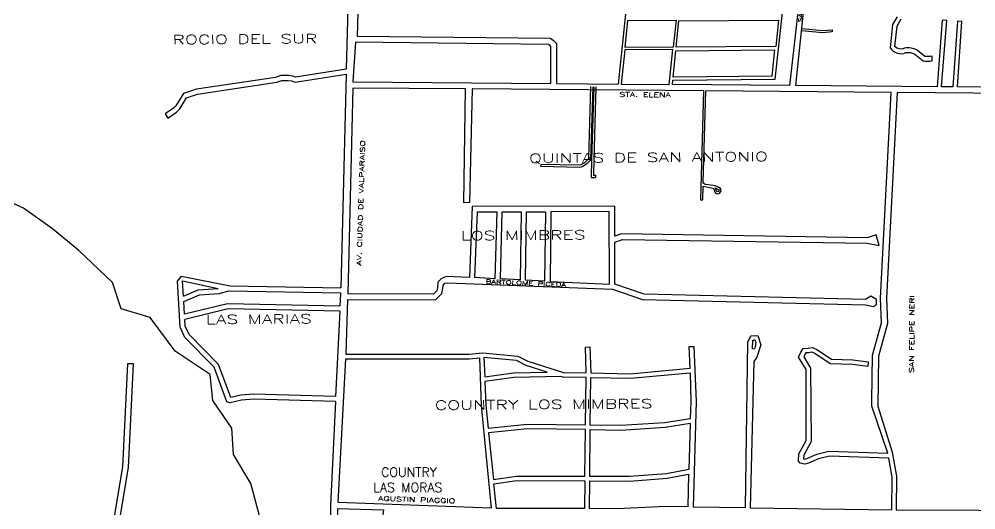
# Model space of a CAD drawing. Header units: millimetres. Extents: x 4374322 to 4409026, y 6503580 to 6534206.
# Drawn here: x 4386509 to 4388599, y 6515614 to 6516685 of the extents above; entities that cross this region are included whole.
import ezdxf

# ---------------------------------------------------------------- set-up
doc = ezdxf.new("R2010")
doc.units = ezdxf.units.MM
for name, color, linetype in [('LINEA CALLE', 252, 'Continuous'), ('NOMBRE BARRIO', 8, 'Continuous'), ('NOMBRE CALLE', 252, 'Continuous')]:
    doc.layers.add(name, color=color, linetype=linetype)
doc.styles.add('ROMANS', font='romans')

msp = doc.modelspace()

# ---------------------------------------------------------------- linework, layer by layer
at = {"layer": 'LINEA CALLE', "transparency": 33554687}
msp.add_line((4387648.5, 6516367.8), (4387648.4, 6516362.8), dxfattribs=at)
for points in [[(4387781.7, 6517178), (4387781.5, 6516959.8), (4387963.7, 6516962), (4387969.7, 6516924.1), (4387966.9, 6516898.4), (4387829.7, 6516898), (4387829.2, 6516892.8), (4387913, 6516893.1), (4387905.9, 6516825.4), (4387822.1, 6516825.4), (4387820.3, 6516808.2), (4387845.7, 6516808.4), (4387817.7, 6516543.1)], [(4387683.5, 6516544.2), (4387683.9, 6516630.6), (4387677.4, 6516637.2), (4387669.2, 6516642.5), (4387248.3, 6516647), (4387255, 6516882.6)], [(4387228.3, 6516763), (4387223.6, 6516575.8), (4387113.1, 6516558.3), (4387106.7, 6516560.7), (4387097.8, 6516562), (4387081.1, 6516562), (4387069.3, 6516557.7), (4386896.4, 6516531.7), (4386867.8, 6516522.2), (4386851.3, 6516495.9), (4386845.9, 6516490.5), (4386827.8, 6516478.1), (4386834, 6516469), (4386853, 6516482), (4386860, 6516489), (4386875, 6516513), (4386899, 6516521), (4387072, 6516547), (4387083, 6516551), (4387097, 6516551), (4387104, 6516550), (4387112, 6516547), (4387223.3, 6516564.6), (4387211.6, 6516098.1)], [(4389014.3, 6516532.6), (4388558.8, 6516536.8), (4388568.9, 6516679.9), (4388558.9, 6516680.6), (4388548.8, 6516536.9), (4388524.5, 6516537.1), (4388535.8, 6516681.8), (4388525.8, 6516682.5), (4388514.4, 6516537.2), (4388205.6, 6516540), (4388224.3, 6516714.2)], [(4387950.4, 6516681.2), (4388168.1, 6516682.7), (4388162.1, 6516625.4), (4387944.7, 6516623.4), (4387950.4, 6516681.2)], [(4388218.9, 6516664.2), (4388264.7, 6516660.2), (4388285.1, 6516661.8), (4388285.4, 6516656.8), (4388264.7, 6516655.2), (4388218.4, 6516659.3)], [(4387244.1, 6516634.4), (4387238.3, 6516548.2)], [(4387670.5, 6516544.4), (4387670.9, 6516625.3), (4387669.1, 6516627), (4387665.3, 6516629.6), (4387244.1, 6516634.4)], [(4387929.3, 6516542.1), (4387937.4, 6516618.7), (4387832.4, 6516617.9), (4387824.5, 6516543)], [(4387943.5, 6516615.7), (4388159.3, 6516617.7), (4388153.3, 6516560.4), (4387937.8, 6516557.9), (4387943.5, 6516615.7)], [(4387238.3, 6516548.2), (4387670.5, 6516544.4)], [(4387223, 6515953.2), (4387491.9, 6515953.3), (4387521.3, 6515956.5), (4387598.6, 6515949.1), (4387620.7, 6515937.9), (4387700.2, 6515912.4), (4387747.8, 6515913.1), (4387746.1, 6515968.8), (4387756.1, 6515969.1), (4387757.8, 6515912.4), (4387844.1, 6515910.7), (4387974.9, 6515923), (4387972.9, 6515970), (4387982.8, 6515970.4), (4387988.2, 6515850.1), (4387981.7, 6515620), (4388095.6, 6515618.4), (4388101.3, 6515979.5), (4388107.8, 6515993.7), (4388123.2, 6515994.3), (4388129.1, 6515973.6), (4388120.5, 6515947), (4388113.9, 6515937.2), (4388105.8, 6515618.2), (4388415.7, 6515613.8), (4388416.2, 6515685), (4388409.4, 6515726.6), (4388279.5, 6515730.8), (4388255.1, 6515724.6), (4388233.6, 6515715.3), (4388225.9, 6515713.4), (4388215.2, 6515715.3), (4388211.6, 6515719.8), (4388212.6, 6515735.9), (4388228.3, 6515765.2), (4388228.2, 6515919.7), (4388212.1, 6515947), (4388216.9, 6515957.5), (4388222.3, 6515965.7), (4388232.8, 6515966.5), (4388242.4, 6515968), (4388252.1, 6515963.4), (4388283.9, 6515942.4), (4388330.2, 6515940.7), (4388364.2, 6515936.7), (4388363, 6515926.7), (4388329.4, 6515930.8), (4388280.7, 6515932.5), (4388247.2, 6515954.7), (4388240.9, 6515957.6), (4388233.9, 6515956.6), (4388228, 6515956.1), (4388225.7, 6515952.6), (4388223.3, 6515947.6), (4388238.2, 6515922.5), (4388239.1, 6515762.6), (4388223.2, 6515732.8), (4388222.7, 6515724.9), (4388225.6, 6515724.4), (4388230.2, 6515725.5), (4388251.6, 6515734.8), (4388278.3, 6515741.6), (4388407, 6515737.4), (4388372, 6515839.8), (4388372.1, 6515852.4), (4388373.4, 6515950.9), (4388393.2, 6516022.1), (4388390.7, 6516075.9), (4388414.3, 6516524.8), (4388009.3, 6516528.4)], [(4387238.3, 6516533.8), (4387227.1, 6516084.9)], [(4388004.3, 6516528.4), (4387499.9, 6516532.9), (4387498.7, 6516532.9), (4387493.2, 6516284.3), (4387480.2, 6516283.9), (4387484.5, 6516532.9), (4387238.3, 6516533.8)], [(4387683.5, 6516544.2), (4387817.7, 6516543.1)], [(4387764.3, 6516537.3), (4387759.6, 6516378.6), (4387758.4, 6516339.4), (4387768.4, 6516339.4)], [(4387769.3, 6516537.1), (4387764.6, 6516378.5), (4387763.6, 6516344.4), (4387768.4, 6516344.4)], [(4387824.5, 6516543), (4387929.3, 6516542.1)], [(4389009.9, 6516519.6), (4388427.3, 6516524.7), (4388403.7, 6516075.9), (4388406.3, 6516020.7), (4388386.4, 6515949), (4388384.9, 6515839.8), (4388416.2, 6515739.1), (4388425.9, 6515687.3), (4388425.4, 6515613.7), (4388963.8, 6515611.1)], [(4387034.4, 6515600.8), (4387015.3, 6515670.7), (4386977.1, 6515734.4), (4386973.9, 6515791.6), (4386932.5, 6515852.1), (4386926.1, 6515909.3), (4386849.7, 6515960.2), (4386795.6, 6516033.4), (4386731.9, 6516052.5), (4386712.8, 6516109.7), (4386639.5, 6516179.7), (4386582.2, 6516227.4), (4386518.5, 6516272), (4386477.1, 6516291.1), (4386446.8, 6516342.7), (4386423.7, 6516370.2), (4386410.5, 6516398.7), (4386397.3, 6516404.2)], [(4387768.4, 6516344.4), (4387768.4, 6516339.4)], [(4387226.7, 6516072.9), (4387419, 6516072), (4387432.7, 6516085.7), (4387434.7, 6516097.3), (4387435.3, 6516103), (4387438.8, 6516108.4), (4387445.5, 6516109.1), (4387445.5, 6516109.1), (4387805.5, 6516095), (4387805.5, 6516095), (4387870.7, 6516073.1), (4388358, 6516061.1), (4388375.8, 6516057.4), (4388382, 6516062.2), (4388382, 6516072.6), (4388369.6, 6516080.2), (4388358.3, 6516073.1), (4387874.5, 6516084.5), (4387810.6, 6516106), (4387810.4, 6516197.8), (4387827, 6516204), (4388361.7, 6516195.4), (4388387.7, 6516190.8), (4388381.4, 6516213.8), (4388361.9, 6516207.4), (4387824.9, 6516216.1), (4387810.8, 6516210.8), (4387810.3, 6516276.8), (4387498.5, 6516275.7), (4387492.7, 6516120.9), (4387442.9, 6516122.7), (4387432.1, 6516118.7), (4387424, 6516110.4), (4387422.8, 6516098.9), (4387421.5, 6516091.5), (4387414.1, 6516084.1), (4387227.1, 6516084.9)], [(4386855, 6516113), (4386864, 6516124)], [(4387199.9, 6515850.1), (4387022, 6515855), (4386995, 6515853), (4386970, 6515847), (4386963, 6515849), (4386935, 6515925), (4386871, 6515990), (4386861, 6516012), (4386855, 6516113)], [(4386864, 6516124), (4386970.3, 6516102.9)], [(4386868, 6516079.8), (4386866, 6516113.7)], [(4386866, 6516113.7), (4386944.1, 6516096.9)], [(4386868, 6516079.8), (4386900.4, 6516093.8), (4386944.1, 6516096.9), (4386944.1, 6516096.9)], [(4386868.7, 6516068.2), (4386903, 6516083), (4386946, 6516086), (4386967, 6516092), (4387211.3, 6516087.1)], [(4386970.3, 6516102.9), (4387211.6, 6516098.1)], [(4387211.3, 6516087.1), (4387211.3, 6516085)], [(4386870.3, 6516040.4), (4386868.7, 6516068.2)], [(4387211.3, 6516085), (4387210, 6516058.2)], [(4387226.7, 6516072.9), (4387223, 6515953.2)], [(4387209.4, 6516047.2), (4387200.5, 6515861.1)], [(4387200.5, 6515861.1), (4387021.7, 6515866), (4386993.3, 6515863.9), (4386971.2, 6515858.6), (4386944.5, 6515931), (4386880.2, 6515996.3), (4386871.9, 6516014.7), (4386871, 6516029.2)], [(4388111.5, 6515964.7), (4388112.1, 6515983), (4388115.8, 6515985.2), (4388118.7, 6515979.9), (4388117.4, 6515969), (4388114.6, 6515964.5), (4388111.5, 6515964.7)], [(4387662.7, 6515913.9), (4387616.9, 6515928.6), (4387595.7, 6515939.3), (4387524.5, 6515946.1), (4387526.1, 6515903.8), (4387589, 6515912.7), (4387662.7, 6515913.9)], [(4386725, 6515571), (4386748, 6515706), (4386759, 6515932), (4386746, 6515932.6), (4386735.1, 6515707.4), (4386712.1, 6515572.8)], [(4387975.1, 6515812.5), (4387919.4, 6515803.7), (4387823.3, 6515797.8), (4387756.9, 6515798.7), (4387758.1, 6515902.4), (4387844.5, 6515900.7), (4387975.4, 6515913), (4387976.2, 6515850.4)], [(4387199.9, 6515850.1), (4387189, 6515624), (4387188.1, 6515267.3)], [(4387976.2, 6515850.4), (4387975.1, 6515812.5)], [(4387974.8, 6515802.3), (4387972, 6515701.4), (4387923.6, 6515692.5), (4387842.6, 6515686.3), (4387755.6, 6515686.6), (4387756.8, 6515788.7), (4387823.5, 6515787.8), (4387920.5, 6515793.8), (4387974.9, 6515802.9)], [(4387969.7, 6515620.2), (4387921.2, 6515620.8), (4387815.8, 6515615.9), (4387754.8, 6515616.1), (4387755.5, 6515676.6), (4387842.9, 6515676.2), (4387924.9, 6515682.6), (4387971.7, 6515691.2), (4387969.7, 6515620.2)], [(4387203.9, 6515263.5), (4387205.6, 6515616.5), (4387205.6, 6515616.5), (4387305.2, 6515613.5), (4387301.4, 6515588.6)]]:
    msp.add_lwpolyline(points, dxfattribs=at)
for points in [[(4387936.3, 6516542), (4387937.2, 6516551.4), (4388161, 6516554), (4388181.9, 6516746.7), (4388188.5, 6516807.2), (4388221.7, 6516803), (4388192.4, 6516539.8)], [(4387938, 6516623.8), (4387833, 6516623), (4387839.2, 6516681.8), (4387944.2, 6516682.5)], [(4387510.1, 6516263.8), (4387552.3, 6516263.9), (4387548.5, 6516118.2), (4387504.7, 6516120.5)], [(4387560.4, 6516117.6), (4387564.3, 6516263.9), (4387605.8, 6516264.1), (4387603.4, 6516115.5)], [(4387617.8, 6516264.1), (4387658.8, 6516264.3), (4387656.9, 6516112.9), (4387615.3, 6516114.9)], [(4387668.9, 6516112.3), (4387798.8, 6516106), (4387798.4, 6516264.7), (4387670.8, 6516264.3)], [(4387206.1, 6515629.3), (4387222.7, 6515943.3), (4387492.5, 6515943.3), (4387514.6, 6515945.7), (4387518.5, 6515841.5), (4387540.6, 6515617.5)], [(4387533.6, 6515791.8), (4387619.2, 6515800.6), (4387746.5, 6515798.8), (4387747.9, 6515903.1), (4387698.7, 6515902.4), (4387692.4, 6515904.4), (4387589.8, 6515902.7), (4387526.5, 6515893.8), (4387528.5, 6515841.9)], [(4387545.2, 6515680), (4387595.7, 6515687.3), (4387744.9, 6515686.7), (4387746.4, 6515788.8), (4387619.7, 6515790.5), (4387534.7, 6515781.8)], [(4387744, 6515616.1), (4387551.7, 6515616.8), (4387546.2, 6515670), (4387596.4, 6515677.3), (4387744.8, 6515676.7)]]:
    msp.add_lwpolyline(points, close=True, dxfattribs=at)
for points in [[(4388427.1, 6516689.9), (4388417.3, 6516673), (4388411.7, 6516622.2, 0.364768), (4388446.3, 6516611.7, -0.152779), (4388465.7, 6516608.7), (4388483.8, 6516594.1, 0.088401), (4388503.6, 6516593.7), (4388503.6, 6516603.8, -0.084284), (4388488, 6516603.5), (4388471.1, 6516617.1, 0.168963), (4388443.3, 6516621.4, -0.331076), (4388422.1, 6516625.1), (4388427, 6516669.8), (4388436.2, 6516685.8, 0.398637)], [(4387762.3, 6516537.4), (4387757.6, 6516379.2, -0.211216), (4387733.3, 6516360.8), (4387648.4, 6516362.8)], [(4387757.3, 6516537.5), (4387752.6, 6516380.6, -0.196886), (4387732.8, 6516365.8), (4387648.5, 6516367.8)], [(4388004.3, 6516528.4), (4387997.4, 6516290.5), (4388002.4, 6516290.4), (4388003.2, 6516319.9), (4388024.3, 6516315.5, -0.285842), (4388026.6, 6516313.4, 0.106639), (4388030.6, 6516305.4, 0.368812), (4388040, 6516305.6), (4388042.6, 6516310.3, 0.194713), (4388041, 6516314.8, 0.103763), (4388025.3, 6516321.8), (4388008.7, 6516323.8, -0.136172), (4388007.2, 6516324.4, -0.057272), (4388003.5, 6516328), (4388009.3, 6516528.4)]]:
    msp.add_lwpolyline(points, format="xyb", dxfattribs=at)
msp.add_lwpolyline([(4388029.6, 6516316.4, -0.064404), (4388038.2, 6516311.9, -0.081352), (4388038.5, 6516311.2), (4388036.9, 6516308.3, -0.29103), (4388033.4, 6516308.3, -0.099544), (4388030.5, 6516314.4, 0.079612)], format="xyb", close=True, dxfattribs=at)
at = {"layer": 'LINEA CALLE', "ltscale": 0.2, "transparency": 33554687}
for points in [[(4387210, 6516058.2), (4386964.2, 6516063.2), (4386870.3, 6516040.4)], [(4387209.4, 6516047.2), (4386965.4, 6516052.1), (4386871, 6516029.2)]]:
    msp.add_lwpolyline(points, dxfattribs=at)

# ---------------------------------------------------------------- texts
at = {"layer": 'LINEA CALLE', "transparency": 33554687, "style": 'ROMANS', "width": 1.5}
msp.add_text('SANTA MARIA MICAELA', height=8, rotation=83.9322, dxfattribs=at).set_placement((4388219.2, 6516678))
at = {"layer": 'NOMBRE BARRIO', "transparency": 33554687, "style": 'ROMANS', "width": 1.5}
for s, p in [('ROCIO DEL SUR', (4386844.4, 6516630)), ('QUINTAS DE SAN ANTONIO', (4387623, 6516371)), ('LOS MIMBRES', (4387474, 6516202)), ('LAS MARIAS', (4386917, 6516019)), ('COUNTRY LOS MIMBRES', (4387417.3, 6515831.9))]:
    msp.add_text(s, height=20, rotation=0.4355, dxfattribs=at).set_placement(p)
at = {"layer": 'NOMBRE BARRIO', "transparency": 33554687, "insert": (4387156.9, 6515705.8), "char_height": 20, "attachment_point": 1, "style": 'ROMANS'}
msp.add_mtext_dynamic_manual_height_columns('\\pi142.97;COUNTRY\\P\\pi125.83;LAS MORAS', width=417.367, gutter_width=2771.7, heights=[0], dxfattribs=at)
at = {"layer": 'NOMBRE CALLE', "transparency": 33554687, "style": 'ROMANS', "width": 1.5}
for s, height, rotation, p in [('STA. ELENA', 10, 359.4454, (4387820.3, 6516515.5)), ('AV. CIUDAD DE VALPARAISO', 10, 88.2608, (4387256.4, 6516146.7)), ('BARTOLOME PICEDA', 9, 357.5716, (4387528.2, 6516107.6)), ('SAN FELIPE NERI', 10, 89.6391, (4388463.7, 6515912.4)), ('AGUSTIN PIAGGIO', 10, 357.9782, (4387293.2, 6515633.7))]:
    msp.add_text(s, height=height, rotation=rotation, dxfattribs=at).set_placement(p)

doc.saveas('drawing.dxf')
